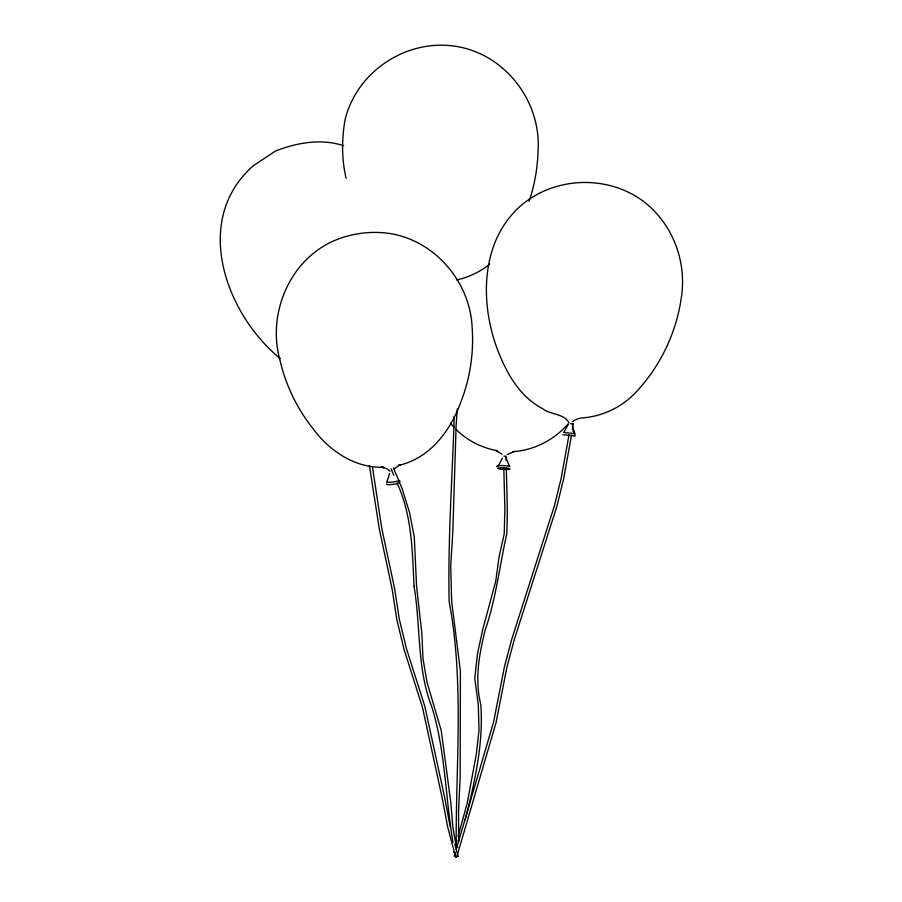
<?xml version="1.0" encoding="UTF-8"?>
<svg xmlns="http://www.w3.org/2000/svg" width="902" height="902" viewBox="0 0 902 902"><rect width="100%" height="100%" fill="white"/><g stroke="black" fill="none" stroke-linecap="round" stroke-linejoin="round"><path stroke-width="1.35" d="M454.202 416.532C452.353 478.094 447.798 539.7 449.117 601.273C464.35 681.98 455.69 764.186 456.198 845.693M457.291 408.978L456.119 425.282L452.849 530.861L450.718 566.028L451.631 600.935L460.392 671.111L460.178 776.825L458.532 812.037L458.701 841.521M569.027 434.753L561.067 478.861L554.347 505.999L511.659 639.541L504.421 666.702L493.631 721.893L456.254 849.357M571.541 435.091L563.547 479.368L556.771 506.721L514.084 640.262L506.901 667.232L496.089 722.479L456.807 856.742L454.371 856.066L455.127 853.382M572.409 429.544L573.277 423.985L571.383 423.602M465.195 819.873C474.734 782.226 483.675 743.395 480.777 704.304C474.587 679.612 479.086 654.446 485.163 630.227C495.92 598.939 499.55 566.276 506.71 534.198C507.95 512.201 506.755 490.214 506.304 468.228M455.871 844.171L456.953 840.258M458.047 836.346L467.191 803.287L476.301 754.376L479.018 730.146L478.285 704.496L474.734 678.405L477.541 653.398L482.728 629.641L495.728 581.204L498.986 557.323L504.218 533.883L504.883 509.01L503.812 468.296M386.868 481.95L389.596 473.505M529.091 201.326C534.728 184.831 537.615 167.445 538.099 150.036C540.817 103.561 508.548 58.686 463.03 47.772C411.774 35.392 357.226 68.823 344.97 120.113C341.689 139.415 341.565 159.18 346.12 178.28M496.495 466.695L497.34 465.793M498.208 466.03L502.414 458.193M568.17 423.861C554.166 439.939 533.939 450.459 512.562 451.665L513.204 451.609M454.371 856.066L454.991 856.054M573.277 423.985L570.808 423.714M393.723 468.972L400.105 464.868L398.425 465.398C429.656 458.611 450.448 430.897 460.764 402.269C470.055 378.569 473.978 352.829 472.141 327.449C470.179 281.074 433.388 238.714 386.778 233.099C370.609 231.194 353.415 233.302 338.194 239.064C290.737 256.923 266.473 312.893 280.071 360.608C285.833 385.402 297.209 408.832 313.084 428.732C329.41 450.876 354.723 468.003 383.091 467.281L381.332 467.168L386.969 468.758L390.059 471.216M453.018 842.547C445.351 797.616 445.464 751.062 431.945 707.281C416.735 668.698 420.896 626.687 414.052 586.492L414.187 586.3M568.08 424.763L563.739 432.509M489.718 264.162C480.157 271.874 468.747 277.286 456.75 279.936M572.466 421.651C575.194 419.655 578.43 418.37 581.79 417.953C601.905 416.6 621.365 407.546 635.245 392.911C659.621 367.317 675.835 334.157 681.078 299.216C687.549 262.11 672.588 222.805 642.111 200.357C606.877 175.236 556.658 176.724 522.968 203.886C481.476 238.162 479.571 298.415 496.1 345.793C505.052 370.508 518.447 396.057 542.7 408.719C550.197 414.819 564.336 413.42 569.049 422.914M505.616 456.277L503.936 456.119M507.296 454.461L514.309 451.485M369.403 465.522L379.291 528.876L392.133 589.107L396.812 619.539L404.028 649.35L422.395 707.055L441.924 796.703L447.685 827.01L455.6 856.9L458.036 856.223L454.811 844.058M458.036 856.223L455.645 856.889M457.799 847.316L456.378 847.203M564.314 432.565L572.139 433.355M573.322 433.479L575.002 433.648L572.353 426.161M562.803 434.696L575.284 435.97L572.995 430.874M343.594 145.696C321.044 138.265 296.916 142.696 275.335 151.085L253.191 165.867C191.641 220.122 225.511 313.885 280.229 358.556M496.517 450.617L497.149 450.752C481.747 447.764 466.988 440.571 455.984 429.262M454.935 851.995L453.706 851.995L455.194 852.74M495.435 450.369L502.042 454.146M399.146 480.225L400.127 481.397M454.36 427.649L450.323 423.094M505.943 457.664L509.709 466.717A5.762 0.733 3.4 0 0 504.748 465.691A5.762 0.733 3.4 0 0 498.411 465.849M393.498 467.935L402.067 488.523L409.519 512.415L414.277 536.87L416.566 586.244L421.888 633.892L422.948 658.392L427.041 682.329L441.247 730.62L450.887 803.118L452.827 827.1L456.491 847.621M391.141 468.871L393.813 475.275M397.015 482.965C412.169 515.504 412.304 551.426 414.052 586.492M450.166 826.469L444.404 796.229L424.842 706.413L406.452 648.628L399.304 619.088L394.625 588.713L381.794 528.459L372.571 467.755M506.022 456.164L506.112 460.189M399.09 482.728A6.269 0.902 -7 0 1 392.156 484.475A6.269 0.902 -7 0 1 386.823 483.991M398.132 480.789A5.762 0.834 -7 0 1 390.487 482.277A5.762 0.834 -7 0 1 387.589 481.442M503.778 469.423A6.269 0.801 3.4 0 1 498.175 467.958A6.269 0.801 3.4 0 1 508.649 468.409A6.269 0.801 3.4 0 1 505.391 469.491M383.677 467.484L382.82 467.304L383.677 467.518"/></g></svg>
